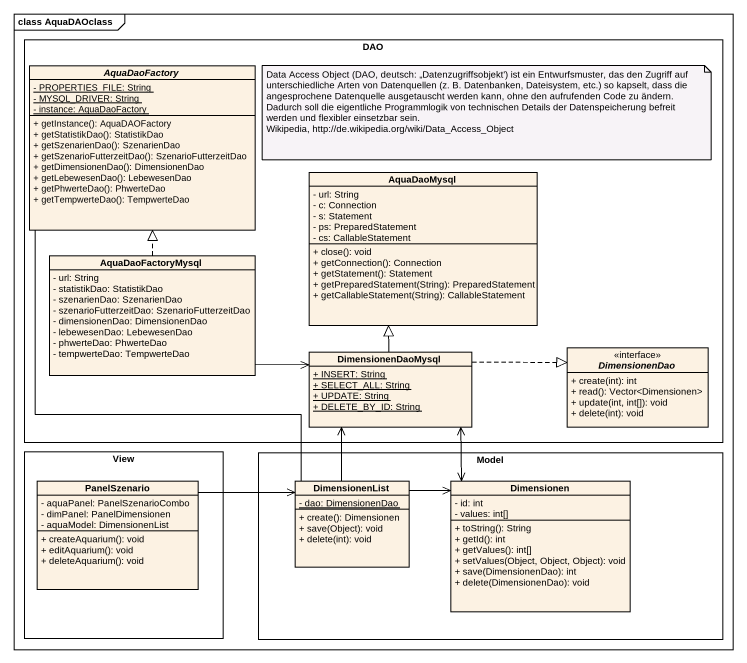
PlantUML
@startuml
mainframe class AquaDAOclass
hide circle
hide empty members
skinparam classAttributeIconSize 0
rectangle DAO {
  abstract class AquaDaoFactory {
    {static} - PROPERTIES_FILE: String
    {static} - MYSQL_DRIVER: String
    {static} - instance: AquaDaoFactory
    + getInstance(): AquaDAOFactory
    + getStatistikDao(): StatistikDao
    + getSzenarienDao(): SzenarienDao
    + getSzenarioFutterzeitDao(): SzenarioFutterzeitDao
    + getDimensionenDao(): DimensionenDao
    + getLebewesenDao(): LebewesenDao
    + getPhwerteDao(): PhwerteDao
    + getTempwerteDao(): TempwerteDao
  }
  class AquaDaoMysql {
    - url: String
    - c: Connection
    - s: Statement
    - ps: PreparedStatement
    - cs: CallableStatement
    + close(): void
    + getConnection(): Connection
    + getStatement(): Statement
    + getPreparedStatement(String): PreparedStatement
    + getCallableStatement(String): CallableStatement
  }
  class AquaDaoFactoryMysql {
    - url: String
    - statistikDao: StatistikDao
    - szenarienDao: SzenarienDao
    - szenarioFutterzeitDao: SzenarioFutterzeitDao
    - dimensionenDao: DimensionenDao
    - lebewesenDao: LebewesenDao
    - phwerteDao: PhwerteDao
    - tempwerteDao: TempwerteDao
  }
  class DimensionenDaoMysql {
    {static} + INSERT: String
    {static} + SELECT_ALL: String
    {static} + UPDATE: String
    {static} + DELETE_BY_ID: String
  }
  interface DimensionenDao <<interface>> {
    + create(int): int
    + read(): Vector<Dimensionen>
    + update(int, int[]): void
    + delete(int): void
  }
}
rectangle View {
  class PanelSzenario {
    - aquaPanel: PanelSzenarioCombo
    - dimPanel: PanelDimensionen
    - aquaModel: DimensionenList
    + createAquarium(): void
    + editAquarium(): void
    + deleteAquarium(): void
  }
}
rectangle Model {
  class DimensionenList {
    {static} - dao: DimensionenDao
    + create(): Dimensionen
    + save(Object): void
    + delete(int): void
  }
  class Dimensionen {
    - id: int
    - values: int[]
    + toString(): String
    + getId(): int
    + getValues(): int[]
    + setValues(Object, Object, Object): void
    + save(DimensionenDao): int
    + delete(DimensionenDao): void
  }
}
AquaDaoFactoryMysql .up.|> AquaDaoFactory
AquaDaoFactoryMysql -right-> DimensionenDaoMysql
DimensionenDaoMysql -up-|> AquaDaoMysql
DimensionenDaoMysql .right.|> DimensionenDao
PanelSzenario -right-> DimensionenList
DimensionenList -up- AquaDaoFactory
DimensionenList -up-> DimensionenDaoMysql
DimensionenList -right-> Dimensionen
Dimensionen <-up-> DimensionenDaoMysql
note as N1
  Data Access Object (DAO, deutsch: „Datenzugriffsobjekt') ist ein Entwurfsmuster, das den Zugriff auf unterschiedliche Arten von Datenquellen (z. B. Datenbanken, Dateisystem, etc.) so kapselt, dass die angesprochene Datenquelle ausgetauscht werden kann, ohne den aufrufenden Code zu ändern. Dadurch soll die eigentliche Programmlogik von technischen Details der Datenspeicherung befreit werden und flexibler einsetzbar sein.
  Wikipedia, http://de.wikipedia.org/wiki/Data_Access_Object
end note
@enduml
